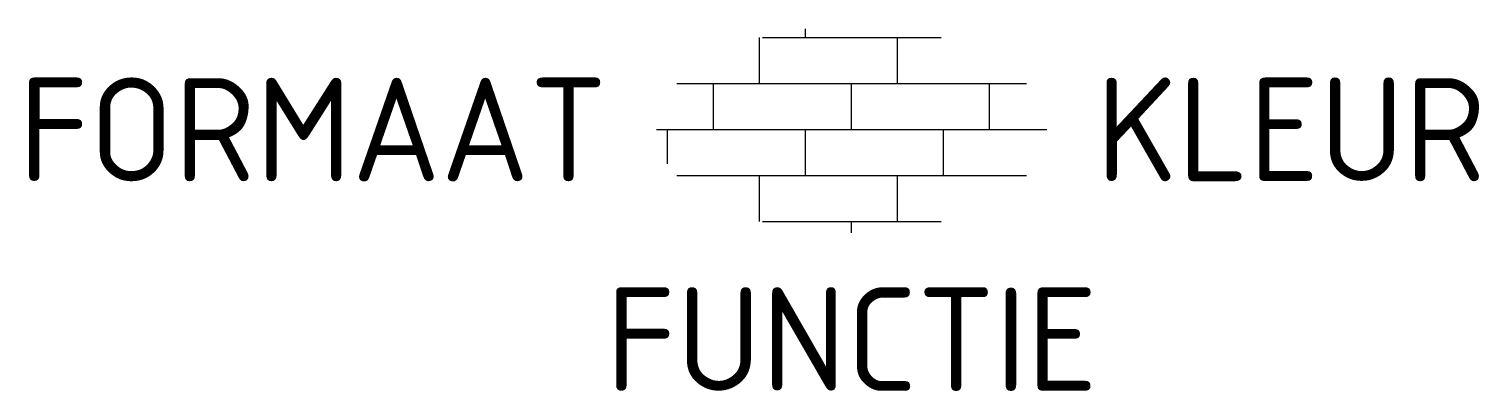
# Model space of a CAD drawing. Header units: metres. Extents: x -14.3 to 10.9, y -4.5 to 1.7.
import ezdxf
from ezdxf.enums import TextEntityAlignment as Align

# ---------------------------------------------------------------- set-up
doc = ezdxf.new("R2010")
doc.units = ezdxf.units.M
doc.styles.add('NLCS-ISO', font='NLCS-ISO.ttf')

msp = doc.modelspace()

# ---------------------------------------------------------------- linework, layer by layer
for p, q in [((-1.6, 0.8), (-1.6, 1.6)), ((-1.553, 1.6), (1.557, 1.6)), ((-0.8, 1.6), (-0.8, 1.749)), ((0.8, 0.8), (0.8, 1.6)), ((-3.039, 0.8), (3.043, 0.8)), ((-2.4, 0), (-2.4, 0.8)), ((0, 0), (0, 0.8)), ((2.4, 0), (2.4, 0.8)), ((-3.393, 0), (3.397, 0)), ((-3.2, -0.598), (-3.2, 0)), ((-0.8, -0.8), (-0.8, 0)), ((1.6, -0.8), (1.6, 0)), ((-3.039, -0.8), (3.043, -0.8)), ((-1.6, -1.6), (-1.6, -0.8)), ((0.8, -1.6), (0.8, -0.8)), ((-1.553, -1.6), (1.557, -1.6)), ((0, -1.8), (0, -1.6))]:
    msp.add_line(p, q)

# ---------------------------------------------------------------- texts
at = {"style": 'NLCS-ISO'}
msp.add_attdef('FORMAAT', text='LF', height=1.8, dxfattribs=at).set_placement((-4.25, 0), align=Align.MIDDLE_RIGHT)
msp.add_attdef('KLEUR', text='G', height=1.8, dxfattribs=at).set_placement((4.25, 0), align=Align.MIDDLE_LEFT)
at = {"style": 'NLCS-ISO', "flags": 1}
msp.add_attdef('FUNCTIE', text='', height=1.8, dxfattribs=at).set_placement((0, -2.75), align=Align.TOP_CENTER)

doc.saveas('drawing.dxf')
